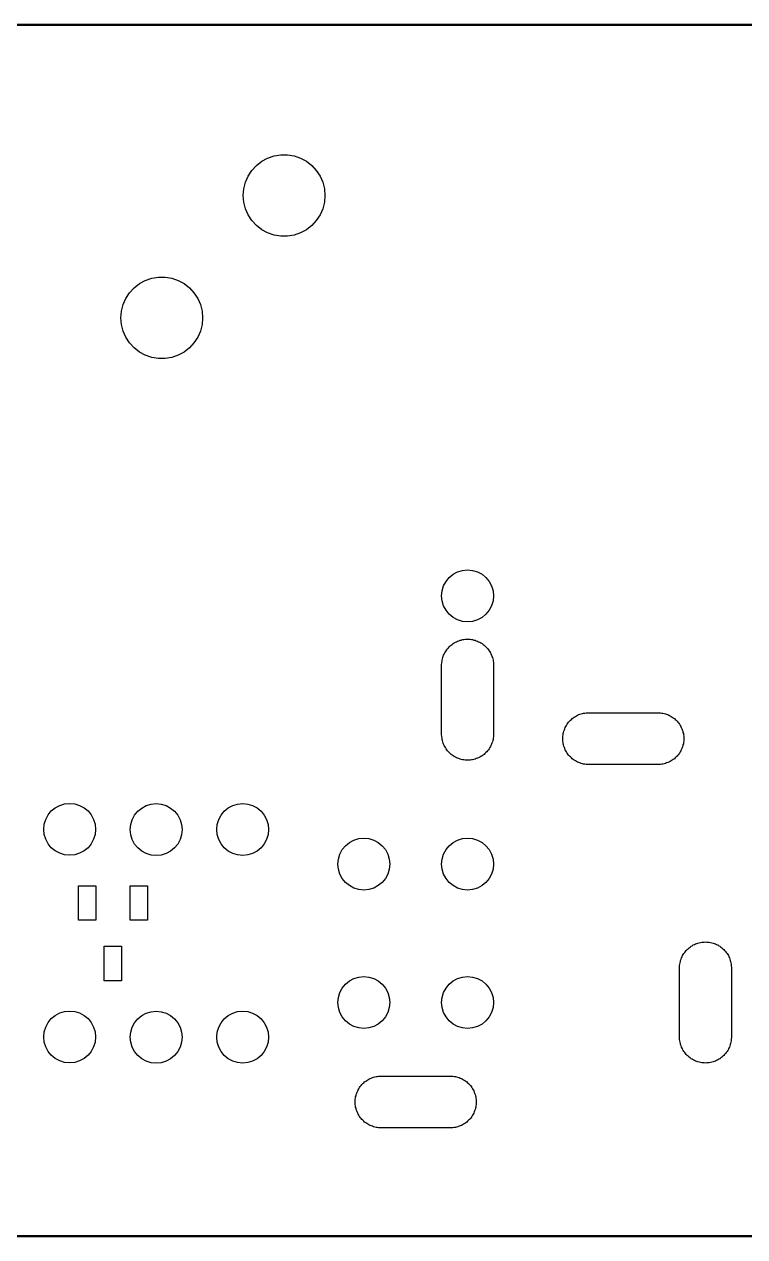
# Model space of a CAD drawing. Extents: x 95.2 to 193.7, y -111.1 to -66.6.
# Drawn here: x 144.86 to 171.3, y -111.15 to -66.65 of the extents above; entities that cross this region are included whole.
import ezdxf

# ---------------------------------------------------------------- set-up
doc = ezdxf.new("R2010")
doc.units = 0
doc.layers.add('BLACK', color=7, linetype='CONTINUOUS')

msp = doc.modelspace()

# ---------------------------------------------------------------- linework, layer by layer
at = {"layer": 'BLACK', "linetype": 'CONTINUOUS'}
for p, q in [((95.25, -66.65), (193.675, -66.65)), ((193.65, -66.7), (95.275, -66.7)), ((153.574834, -71.678994), (153.792713, -71.561084)), ((153.792713, -71.561084), (154.027028, -71.480644)), ((154.027028, -71.480644), (154.271387, -71.439867)), ((154.271387, -71.439867), (154.519125, -71.439867)), ((154.519125, -71.439867), (154.763484, -71.480644)), ((154.763484, -71.480644), (154.997799, -71.561084)), ((154.997799, -71.561084), (155.215678, -71.678994)), ((153.076045, -72.220823), (153.211545, -72.013425)), ((153.211545, -72.013425), (153.379334, -71.831158)), ((153.379334, -71.831158), (153.574834, -71.678994)), ((155.215678, -71.678994), (155.411178, -71.831158)), ((155.411178, -71.831158), (155.578967, -72.013425)), ((155.578967, -72.013425), (155.714467, -72.220823)), ((152.915714, -72.687852), (152.97653, -72.447695)), ((152.97653, -72.447695), (153.076045, -72.220823)), ((155.714467, -72.220823), (155.813982, -72.447695)), ((155.813982, -72.447695), (155.874798, -72.687852)), ((152.895256, -72.934744), (152.915714, -72.687852)), ((152.915714, -73.181636), (152.895256, -72.934744)), ((155.874798, -72.687852), (155.895256, -72.934744)), ((155.895256, -72.934744), (155.874798, -73.181636)), ((152.97653, -73.421793), (152.915714, -73.181636)), ((153.076045, -73.648665), (152.97653, -73.421793)), ((155.813982, -73.421793), (155.714467, -73.648665)), ((155.874798, -73.181636), (155.813982, -73.421793)), ((153.211545, -73.856063), (153.076045, -73.648665)), ((153.379334, -74.03833), (153.211545, -73.856063)), ((155.578967, -73.856063), (155.411178, -74.03833)), ((155.714467, -73.648665), (155.578967, -73.856063)), ((153.574834, -74.190494), (153.379334, -74.03833)), ((153.792713, -74.308404), (153.574834, -74.190494)), ((154.027028, -74.388844), (153.792713, -74.308404)), ((154.997799, -74.308404), (154.763484, -74.388844)), ((155.215678, -74.190494), (154.997799, -74.308404)), ((155.411178, -74.03833), (155.215678, -74.190494)), ((154.271387, -74.429621), (154.027028, -74.388844)), ((154.519125, -74.429621), (154.271387, -74.429621)), ((154.763484, -74.388844), (154.519125, -74.429621)), ((149.084706, -76.169122), (149.302585, -76.051212)), ((149.302585, -76.051212), (149.5369, -75.970772)), ((149.5369, -75.970772), (149.781259, -75.929995)), ((149.781259, -75.929995), (150.028997, -75.929995)), ((150.028997, -75.929995), (150.273356, -75.970772)), ((150.273356, -75.970772), (150.507671, -76.051212)), ((150.507671, -76.051212), (150.72555, -76.169122)), ((148.585917, -76.710951), (148.721417, -76.503553)), ((148.721417, -76.503553), (148.889206, -76.321286)), ((148.889206, -76.321286), (149.084706, -76.169122)), ((150.72555, -76.169122), (150.92105, -76.321286)), ((150.92105, -76.321286), (151.088839, -76.503553)), ((151.088839, -76.503553), (151.224339, -76.710951)), ((148.425586, -77.17798), (148.486402, -76.937823)), ((148.486402, -76.937823), (148.585917, -76.710951)), ((151.224339, -76.710951), (151.323854, -76.937823)), ((151.323854, -76.937823), (151.38467, -77.17798)), ((148.405128, -77.424872), (148.425586, -77.17798)), ((148.425586, -77.671764), (148.405128, -77.424872)), ((151.38467, -77.17798), (151.405128, -77.424872)), ((151.405128, -77.424872), (151.38467, -77.671764)), ((148.486402, -77.911921), (148.425586, -77.671764)), ((151.38467, -77.671764), (151.323854, -77.911921)), ((148.585917, -78.138793), (148.486402, -77.911921)), ((148.721417, -78.346191), (148.585917, -78.138793)), ((151.224339, -78.138793), (151.088839, -78.346191)), ((151.323854, -77.911921), (151.224339, -78.138793)), ((148.889206, -78.528458), (148.721417, -78.346191)), ((149.084706, -78.680622), (148.889206, -78.528458)), ((149.302585, -78.798532), (149.084706, -78.680622)), ((150.72555, -78.680622), (150.507671, -78.798532)), ((150.92105, -78.528458), (150.72555, -78.680622)), ((151.088839, -78.346191), (150.92105, -78.528458)), ((149.5369, -78.878972), (149.302585, -78.798532)), ((149.781259, -78.919749), (149.5369, -78.878972)), ((150.028997, -78.919749), (149.781259, -78.919749)), ((150.273356, -78.878972), (150.028997, -78.919749)), ((150.507671, -78.798532), (150.273356, -78.878972)), ((160.602069, -86.838025), (160.766744, -86.750005)), ((160.766744, -86.750005), (160.945426, -86.695802)), ((160.945426, -86.695802), (161.13125, -86.6775)), ((161.13125, -86.6775), (161.317074, -86.695802)), ((161.317074, -86.695802), (161.495756, -86.750005)), ((161.495756, -86.750005), (161.660431, -86.838025)), ((160.251255, -87.265494), (160.339275, -87.100819)), ((160.339275, -87.100819), (160.457731, -86.956481)), ((160.457731, -86.956481), (160.602069, -86.838025)), ((161.660431, -86.838025), (161.804769, -86.956481)), ((161.804769, -86.956481), (161.923225, -87.100819)), ((161.923225, -87.100819), (162.011245, -87.265494)), ((160.17875, -87.63), (160.197052, -87.444176)), ((160.197052, -87.815824), (160.17875, -87.63)), ((160.197052, -87.444176), (160.251255, -87.265494)), ((162.011245, -87.265494), (162.065448, -87.444176)), ((162.065448, -87.444176), (162.08375, -87.63)), ((162.08375, -87.63), (162.065448, -87.815824)), ((160.251255, -87.994506), (160.197052, -87.815824)), ((160.339275, -88.159181), (160.251255, -87.994506)), ((162.011245, -87.994506), (161.923225, -88.159181)), ((162.065448, -87.815824), (162.011245, -87.994506)), ((160.457731, -88.303519), (160.339275, -88.159181)), ((160.602069, -88.421975), (160.457731, -88.303519)), ((160.766744, -88.509995), (160.602069, -88.421975)), ((160.945426, -88.564198), (160.766744, -88.509995)), ((161.495756, -88.509995), (161.317074, -88.564198)), ((161.660431, -88.421975), (161.495756, -88.509995)), ((161.804769, -88.303519), (161.660431, -88.421975)), ((161.923225, -88.159181), (161.804769, -88.303519)), ((161.13125, -88.5825), (160.945426, -88.564198)), ((161.317074, -88.564198), (161.13125, -88.5825)), ((160.493901, -89.466796), (160.52699, -89.433708)), ((160.52699, -89.433708), (160.565894, -89.407712)), ((160.565894, -89.407712), (160.602069, -89.378025)), ((160.602069, -89.378025), (160.64334, -89.355964)), ((160.64334, -89.355964), (160.682245, -89.32997)), ((160.682245, -89.32997), (160.725476, -89.312062)), ((160.725476, -89.312062), (160.766744, -89.290005)), ((160.766744, -89.290005), (160.811519, -89.276422)), ((160.811519, -89.276422), (160.854754, -89.258514)), ((160.854754, -89.258514), (160.900648, -89.249385)), ((160.900648, -89.249385), (160.945426, -89.235802)), ((160.945426, -89.235802), (160.991998, -89.231215)), ((160.991998, -89.231215), (161.037889, -89.222087)), ((161.037889, -89.222087), (161.084677, -89.222087)), ((161.084677, -89.222087), (161.13125, -89.2175)), ((161.13125, -89.2175), (161.177823, -89.222087)), ((161.177823, -89.222087), (161.224611, -89.222087)), ((161.224611, -89.222087), (161.270501, -89.231215)), ((161.270501, -89.231215), (161.317074, -89.235802)), ((161.317074, -89.235802), (161.361851, -89.249385)), ((161.361851, -89.249385), (161.407746, -89.258514)), ((161.407746, -89.258514), (161.45098, -89.276422)), ((161.45098, -89.276422), (161.495756, -89.290005)), ((161.495756, -89.290005), (161.537023, -89.312062)), ((161.537023, -89.312062), (161.580255, -89.32997)), ((161.580255, -89.32997), (161.619159, -89.355964)), ((161.619159, -89.355964), (161.660431, -89.378025)), ((161.660431, -89.378025), (161.696605, -89.407712)), ((161.696605, -89.407712), (161.73551, -89.433708)), ((161.73551, -89.433708), (161.768598, -89.466796)), ((160.219764, -89.893504), (160.237672, -89.850269)), ((160.237672, -89.850269), (160.251255, -89.805494)), ((160.251255, -89.805494), (160.273312, -89.764226)), ((160.273312, -89.764226), (160.29122, -89.720995)), ((160.29122, -89.720995), (160.317214, -89.68209)), ((160.317214, -89.68209), (160.339275, -89.640819)), ((160.339275, -89.640819), (160.368962, -89.604644)), ((160.368962, -89.604644), (160.394958, -89.56574)), ((160.394958, -89.56574), (160.428046, -89.532651)), ((160.428046, -89.532651), (160.457731, -89.496481)), ((160.457731, -89.496481), (160.493901, -89.466796)), ((161.768598, -89.466796), (161.804769, -89.496481)), ((161.804769, -89.496481), (161.834453, -89.532651)), ((161.834453, -89.532651), (161.867542, -89.56574)), ((161.867542, -89.56574), (161.893537, -89.604644)), ((161.893537, -89.604644), (161.923225, -89.640819)), ((161.923225, -89.640819), (161.945285, -89.68209)), ((161.945285, -89.68209), (161.97128, -89.720995)), ((161.97128, -89.720995), (161.989187, -89.764226)), ((161.989187, -89.764226), (162.011245, -89.805494)), ((162.011245, -89.805494), (162.024827, -89.850269)), ((162.024827, -89.850269), (162.042736, -89.893504)), ((160.17875, -90.17), (160.183337, -90.076639)), ((160.17875, -92.71), (160.17875, -90.17)), ((160.183337, -90.076639), (160.192465, -90.030748)), ((160.192465, -90.030748), (160.197052, -89.984176)), ((160.197052, -89.984176), (160.210635, -89.939398)), ((160.210635, -89.939398), (160.219764, -89.893504)), ((162.042736, -89.893504), (162.051864, -89.939398)), ((162.051864, -89.939398), (162.065448, -89.984176)), ((162.065448, -89.984176), (162.070034, -90.030748)), ((162.070034, -90.030748), (162.079163, -90.076639)), ((162.079163, -90.076639), (162.08375, -90.17)), ((162.08375, -90.17), (162.08375, -92.71)), ((164.97199, -92.132458), (165.010894, -92.106462)), ((165.010894, -92.106462), (165.047069, -92.076775)), ((165.047069, -92.076775), (165.08834, -92.054714)), ((165.08834, -92.054714), (165.127245, -92.02872)), ((165.127245, -92.02872), (165.170476, -92.010812)), ((165.170476, -92.010812), (165.211744, -91.988755)), ((165.211744, -91.988755), (165.256519, -91.975172)), ((165.256519, -91.975172), (165.299754, -91.957264)), ((165.299754, -91.957264), (165.345648, -91.948135)), ((165.345648, -91.948135), (165.390426, -91.934552)), ((165.390426, -91.934552), (165.436998, -91.929965)), ((165.436998, -91.929965), (165.482889, -91.920837)), ((165.482889, -91.920837), (165.57625, -91.91625)), ((165.57625, -91.91625), (168.11625, -91.91625)), ((168.11625, -91.91625), (168.209611, -91.920837)), ((168.209611, -91.920837), (168.255501, -91.929965)), ((168.255501, -91.929965), (168.302074, -91.934552)), ((168.302074, -91.934552), (168.346851, -91.948135)), ((168.346851, -91.948135), (168.392746, -91.957264)), ((168.392746, -91.957264), (168.43598, -91.975172)), ((168.43598, -91.975172), (168.480756, -91.988755)), ((168.480756, -91.988755), (168.522023, -92.010812)), ((168.522023, -92.010812), (168.565255, -92.02872)), ((168.565255, -92.02872), (168.604159, -92.054714)), ((168.604159, -92.054714), (168.645431, -92.076775)), ((168.645431, -92.076775), (168.681605, -92.106462)), ((168.681605, -92.106462), (168.72051, -92.132458)), ((164.664764, -92.592254), (164.682672, -92.549019)), ((164.682672, -92.549019), (164.696255, -92.504244)), ((164.696255, -92.504244), (164.718312, -92.462976)), ((164.718312, -92.462976), (164.73622, -92.419745)), ((164.73622, -92.419745), (164.762214, -92.38084)), ((164.762214, -92.38084), (164.784275, -92.339569)), ((164.784275, -92.339569), (164.813962, -92.303394)), ((164.813962, -92.303394), (164.839958, -92.26449)), ((164.839958, -92.26449), (164.873046, -92.231401)), ((164.873046, -92.231401), (164.902731, -92.195231)), ((164.902731, -92.195231), (164.938901, -92.165546)), ((164.938901, -92.165546), (164.97199, -92.132458)), ((168.72051, -92.132458), (168.753598, -92.165546)), ((168.753598, -92.165546), (168.789769, -92.195231)), ((168.789769, -92.195231), (168.819453, -92.231401)), ((168.819453, -92.231401), (168.852542, -92.26449)), ((168.852542, -92.26449), (168.878537, -92.303394)), ((168.878537, -92.303394), (168.908225, -92.339569)), ((168.908225, -92.339569), (168.930285, -92.38084)), ((168.930285, -92.38084), (168.95628, -92.419745)), ((168.95628, -92.419745), (168.974187, -92.462976)), ((168.974187, -92.462976), (168.996245, -92.504244)), ((168.996245, -92.504244), (169.009827, -92.549019)), ((169.009827, -92.549019), (169.027736, -92.592254)), ((160.183337, -92.803361), (160.17875, -92.71)), ((160.192465, -92.849251), (160.183337, -92.803361)), ((160.197052, -92.895824), (160.192465, -92.849251)), ((160.210635, -92.940601), (160.197052, -92.895824)), ((160.219764, -92.986496), (160.210635, -92.940601)), ((160.237672, -93.02973), (160.219764, -92.986496)), ((162.042736, -92.986496), (162.024827, -93.02973)), ((162.051864, -92.940601), (162.042736, -92.986496)), ((162.065448, -92.895824), (162.051864, -92.940601)), ((162.070034, -92.849251), (162.065448, -92.895824)), ((162.079163, -92.803361), (162.070034, -92.849251)), ((162.08375, -92.71), (162.079163, -92.803361)), ((164.62375, -92.86875), (164.628337, -92.822177)), ((164.628337, -92.915322), (164.62375, -92.86875)), ((164.628337, -92.775389), (164.637465, -92.729498)), ((164.628337, -92.822177), (164.628337, -92.775389)), ((164.628337, -92.962111), (164.628337, -92.915322)), ((164.637465, -93.008001), (164.628337, -92.962111)), ((164.637465, -92.729498), (164.642052, -92.682926)), ((164.642052, -92.682926), (164.655635, -92.638148)), ((164.655635, -92.638148), (164.664764, -92.592254)), ((169.027736, -92.592254), (169.036864, -92.638148)), ((169.036864, -92.638148), (169.050448, -92.682926)), ((169.050448, -92.682926), (169.055034, -92.729498)), ((169.055034, -92.729498), (169.064163, -92.775389)), ((169.064163, -92.962111), (169.055034, -93.008001)), ((169.064163, -92.775389), (169.064163, -92.822177)), ((169.064163, -92.822177), (169.06875, -92.86875)), ((169.06875, -92.86875), (169.064163, -92.915322)), ((169.064163, -92.915322), (169.064163, -92.962111)), ((160.251255, -93.074506), (160.237672, -93.02973)), ((160.273312, -93.115773), (160.251255, -93.074506)), ((160.29122, -93.159005), (160.273312, -93.115773)), ((160.317214, -93.197909), (160.29122, -93.159005)), ((160.339275, -93.239181), (160.317214, -93.197909)), ((160.368962, -93.275355), (160.339275, -93.239181)), ((160.394958, -93.31426), (160.368962, -93.275355)), ((160.428046, -93.347348), (160.394958, -93.31426)), ((160.457731, -93.383519), (160.428046, -93.347348)), ((160.493901, -93.413203), (160.457731, -93.383519)), ((160.52699, -93.446292), (160.493901, -93.413203)), ((160.565894, -93.472287), (160.52699, -93.446292)), ((161.73551, -93.446292), (161.696605, -93.472287)), ((161.768598, -93.413203), (161.73551, -93.446292)), ((161.804769, -93.383519), (161.768598, -93.413203)), ((161.834453, -93.347348), (161.804769, -93.383519)), ((161.867542, -93.31426), (161.834453, -93.347348)), ((161.893537, -93.275355), (161.867542, -93.31426)), ((161.923225, -93.239181), (161.893537, -93.275355)), ((161.945285, -93.197909), (161.923225, -93.239181)), ((161.97128, -93.159005), (161.945285, -93.197909)), ((161.989187, -93.115773), (161.97128, -93.159005)), ((162.011245, -93.074506), (161.989187, -93.115773)), ((162.024827, -93.02973), (162.011245, -93.074506)), ((164.642052, -93.054574), (164.637465, -93.008001)), ((164.655635, -93.099351), (164.642052, -93.054574)), ((164.664764, -93.145246), (164.655635, -93.099351)), ((164.682672, -93.18848), (164.664764, -93.145246)), ((164.696255, -93.233256), (164.682672, -93.18848)), ((164.718312, -93.274523), (164.696255, -93.233256)), ((164.73622, -93.317755), (164.718312, -93.274523)), ((164.762214, -93.356659), (164.73622, -93.317755)), ((164.784275, -93.397931), (164.762214, -93.356659)), ((164.813962, -93.434105), (164.784275, -93.397931)), ((164.839958, -93.47301), (164.813962, -93.434105)), ((168.878537, -93.434105), (168.852542, -93.47301)), ((168.908225, -93.397931), (168.878537, -93.434105)), ((168.930285, -93.356659), (168.908225, -93.397931)), ((168.95628, -93.317755), (168.930285, -93.356659)), ((168.974187, -93.274523), (168.95628, -93.317755)), ((168.996245, -93.233256), (168.974187, -93.274523)), ((169.009827, -93.18848), (168.996245, -93.233256)), ((169.027736, -93.145246), (169.009827, -93.18848)), ((169.036864, -93.099351), (169.027736, -93.145246)), ((169.050448, -93.054574), (169.036864, -93.099351)), ((169.055034, -93.008001), (169.050448, -93.054574)), ((160.602069, -93.501975), (160.565894, -93.472287)), ((160.64334, -93.524035), (160.602069, -93.501975)), ((160.682245, -93.55003), (160.64334, -93.524035)), ((160.725476, -93.567937), (160.682245, -93.55003)), ((160.766744, -93.589995), (160.725476, -93.567937)), ((160.811519, -93.603577), (160.766744, -93.589995)), ((160.854754, -93.621486), (160.811519, -93.603577)), ((160.900648, -93.630614), (160.854754, -93.621486)), ((160.945426, -93.644198), (160.900648, -93.630614)), ((160.991998, -93.648784), (160.945426, -93.644198)), ((161.037889, -93.657913), (160.991998, -93.648784)), ((161.084677, -93.657913), (161.037889, -93.657913)), ((161.13125, -93.6625), (161.084677, -93.657913)), ((161.177823, -93.657913), (161.13125, -93.6625)), ((161.224611, -93.657913), (161.177823, -93.657913)), ((161.270501, -93.648784), (161.224611, -93.657913)), ((161.317074, -93.644198), (161.270501, -93.648784)), ((161.361851, -93.630614), (161.317074, -93.644198)), ((161.407746, -93.621486), (161.361851, -93.630614)), ((161.45098, -93.603577), (161.407746, -93.621486)), ((161.495756, -93.589995), (161.45098, -93.603577)), ((161.537023, -93.567937), (161.495756, -93.589995)), ((161.580255, -93.55003), (161.537023, -93.567937)), ((161.619159, -93.524035), (161.580255, -93.55003)), ((161.660431, -93.501975), (161.619159, -93.524035)), ((161.696605, -93.472287), (161.660431, -93.501975)), ((164.873046, -93.506098), (164.839958, -93.47301)), ((164.902731, -93.542269), (164.873046, -93.506098)), ((164.938901, -93.571953), (164.902731, -93.542269)), ((164.97199, -93.605042), (164.938901, -93.571953)), ((165.010894, -93.631037), (164.97199, -93.605042)), ((165.047069, -93.660725), (165.010894, -93.631037)), ((165.08834, -93.682785), (165.047069, -93.660725)), ((165.127245, -93.70878), (165.08834, -93.682785)), ((165.170476, -93.726687), (165.127245, -93.70878)), ((165.211744, -93.748745), (165.170476, -93.726687)), ((165.256519, -93.762327), (165.211744, -93.748745)), ((165.299754, -93.780236), (165.256519, -93.762327)), ((165.345648, -93.789364), (165.299754, -93.780236)), ((165.390426, -93.802948), (165.345648, -93.789364)), ((165.436998, -93.807534), (165.390426, -93.802948)), ((165.482889, -93.816663), (165.436998, -93.807534)), ((165.57625, -93.82125), (165.482889, -93.816663)), ((168.11625, -93.82125), (165.57625, -93.82125)), ((168.209611, -93.816663), (168.11625, -93.82125)), ((168.255501, -93.807534), (168.209611, -93.816663)), ((168.302074, -93.802948), (168.255501, -93.807534)), ((168.346851, -93.789364), (168.302074, -93.802948)), ((168.392746, -93.780236), (168.346851, -93.789364)), ((168.43598, -93.762327), (168.392746, -93.780236)), ((168.480756, -93.748745), (168.43598, -93.762327)), ((168.522023, -93.726687), (168.480756, -93.748745)), ((168.565255, -93.70878), (168.522023, -93.726687)), ((168.604159, -93.682785), (168.565255, -93.70878)), ((168.645431, -93.660725), (168.604159, -93.682785)), ((168.681605, -93.631037), (168.645431, -93.660725)), ((168.72051, -93.605042), (168.681605, -93.631037)), ((168.753598, -93.571953), (168.72051, -93.605042)), ((168.789769, -93.542269), (168.753598, -93.571953)), ((168.819453, -93.506098), (168.789769, -93.542269)), ((168.852542, -93.47301), (168.819453, -93.506098)), ((145.646255, -95.832994), (145.734275, -95.668319)), ((145.734275, -95.668319), (145.852731, -95.523981)), ((145.852731, -95.523981), (145.997069, -95.405525)), ((145.997069, -95.405525), (146.161744, -95.317505)), ((146.161744, -95.317505), (146.340426, -95.263302)), ((146.340426, -95.263302), (146.52625, -95.245)), ((146.52625, -95.245), (146.712074, -95.263302)), ((146.712074, -95.263302), (146.890756, -95.317505)), ((146.890756, -95.317505), (147.055431, -95.405525)), ((147.055431, -95.405525), (147.199769, -95.523981)), ((147.199769, -95.523981), (147.318225, -95.668319)), ((147.318225, -95.668319), (147.406245, -95.832994)), ((148.909275, -95.678319), (149.027731, -95.533981)), ((149.027731, -95.533981), (149.172069, -95.415525)), ((149.172069, -95.415525), (149.336744, -95.327505)), ((149.336744, -95.327505), (149.515426, -95.273302)), ((149.515426, -95.273302), (149.70125, -95.255)), ((149.70125, -95.255), (149.887074, -95.273302)), ((149.887074, -95.273302), (150.065756, -95.327505)), ((150.065756, -95.327505), (150.230431, -95.415525)), ((150.230431, -95.415525), (150.374769, -95.533981)), ((150.374769, -95.533981), (150.493225, -95.678319)), ((151.996255, -95.837994), (152.084275, -95.673319)), ((152.084275, -95.673319), (152.202731, -95.528981)), ((152.202731, -95.528981), (152.347069, -95.410525)), ((152.347069, -95.410525), (152.511744, -95.322505)), ((152.511744, -95.322505), (152.690426, -95.268302)), ((152.690426, -95.268302), (152.87625, -95.25)), ((152.87625, -95.25), (153.062074, -95.268302)), ((153.062074, -95.268302), (153.240756, -95.322505)), ((153.240756, -95.322505), (153.405431, -95.410525)), ((153.405431, -95.410525), (153.549769, -95.528981)), ((153.549769, -95.528981), (153.668225, -95.673319)), ((153.668225, -95.673319), (153.756245, -95.837994)), ((145.57375, -96.1975), (145.592052, -96.011676)), ((145.592052, -96.011676), (145.646255, -95.832994)), ((147.406245, -95.832994), (147.460448, -96.011676)), ((147.460448, -96.011676), (147.47875, -96.1975)), ((148.74875, -96.2075), (148.767052, -96.021676)), ((148.767052, -96.021676), (148.821255, -95.842994)), ((148.821255, -95.842994), (148.909275, -95.678319)), ((150.493225, -95.678319), (150.581245, -95.842994)), ((150.581245, -95.842994), (150.635448, -96.021676)), ((150.635448, -96.021676), (150.65375, -96.2075)), ((151.92375, -96.2025), (151.942052, -96.016676)), ((151.942052, -96.016676), (151.996255, -95.837994)), ((153.756245, -95.837994), (153.810448, -96.016676)), ((153.810448, -96.016676), (153.82875, -96.2025)), ((145.592052, -96.383324), (145.57375, -96.1975)), ((145.646255, -96.562006), (145.592052, -96.383324)), ((145.734275, -96.726681), (145.646255, -96.562006)), ((147.406245, -96.562006), (147.318225, -96.726681)), ((147.460448, -96.383324), (147.406245, -96.562006)), ((147.47875, -96.1975), (147.460448, -96.383324)), ((148.767052, -96.393324), (148.74875, -96.2075)), ((148.821255, -96.572006), (148.767052, -96.393324)), ((150.635448, -96.393324), (150.581245, -96.572006)), ((150.65375, -96.2075), (150.635448, -96.393324)), ((151.942052, -96.388324), (151.92375, -96.2025)), ((151.996255, -96.567006), (151.942052, -96.388324)), ((153.810448, -96.388324), (153.756245, -96.567006)), ((153.82875, -96.2025), (153.810448, -96.388324)), ((156.956744, -96.592505), (157.135426, -96.538302)), ((157.135426, -96.538302), (157.32125, -96.52)), ((157.32125, -96.52), (157.507074, -96.538302)), ((157.507074, -96.538302), (157.685756, -96.592505)), ((160.766744, -96.592505), (160.945426, -96.538302)), ((160.945426, -96.538302), (161.13125, -96.52)), ((161.13125, -96.52), (161.317074, -96.538302)), ((161.317074, -96.538302), (161.495756, -96.592505)), ((145.852731, -96.871019), (145.734275, -96.726681)), ((145.997069, -96.989475), (145.852731, -96.871019)), ((146.161744, -97.077495), (145.997069, -96.989475)), ((147.055431, -96.989475), (146.890756, -97.077495)), ((147.199769, -96.871019), (147.055431, -96.989475)), ((147.318225, -96.726681), (147.199769, -96.871019)), ((148.909275, -96.736681), (148.821255, -96.572006)), ((149.027731, -96.881019), (148.909275, -96.736681)), ((149.172069, -96.999475), (149.027731, -96.881019)), ((149.336744, -97.087495), (149.172069, -96.999475)), ((150.230431, -96.999475), (150.065756, -97.087495)), ((150.374769, -96.881019), (150.230431, -96.999475)), ((150.493225, -96.736681), (150.374769, -96.881019)), ((150.581245, -96.572006), (150.493225, -96.736681)), ((152.084275, -96.731681), (151.996255, -96.567006)), ((152.202731, -96.876019), (152.084275, -96.731681)), ((152.347069, -96.994475), (152.202731, -96.876019)), ((152.511744, -97.082495), (152.347069, -96.994475)), ((153.405431, -96.994475), (153.240756, -97.082495)), ((153.549769, -96.876019), (153.405431, -96.994475)), ((153.668225, -96.731681), (153.549769, -96.876019)), ((153.756245, -96.567006), (153.668225, -96.731681)), ((156.441255, -97.107994), (156.529275, -96.943319)), ((156.529275, -96.943319), (156.647731, -96.798981)), ((156.647731, -96.798981), (156.792069, -96.680525)), ((156.792069, -96.680525), (156.956744, -96.592505)), ((157.685756, -96.592505), (157.850431, -96.680525)), ((157.850431, -96.680525), (157.994769, -96.798981)), ((157.994769, -96.798981), (158.113225, -96.943319)), ((158.113225, -96.943319), (158.201245, -97.107994)), ((160.251255, -97.107994), (160.339275, -96.943319)), ((160.339275, -96.943319), (160.457731, -96.798981)), ((160.457731, -96.798981), (160.602069, -96.680525)), ((160.602069, -96.680525), (160.766744, -96.592505)), ((161.495756, -96.592505), (161.660431, -96.680525)), ((161.660431, -96.680525), (161.804769, -96.798981)), ((161.804769, -96.798981), (161.923225, -96.943319)), ((161.923225, -96.943319), (162.011245, -97.107994)), ((146.340426, -97.131698), (146.161744, -97.077495)), ((146.52625, -97.15), (146.340426, -97.131698)), ((146.712074, -97.131698), (146.52625, -97.15)), ((146.890756, -97.077495), (146.712074, -97.131698)), ((149.515426, -97.141698), (149.336744, -97.087495)), ((149.70125, -97.16), (149.515426, -97.141698)), ((149.887074, -97.141698), (149.70125, -97.16)), ((150.065756, -97.087495), (149.887074, -97.141698)), ((152.690426, -97.136698), (152.511744, -97.082495)), ((152.87625, -97.155), (152.690426, -97.136698)), ((153.062074, -97.136698), (152.87625, -97.155)), ((153.240756, -97.082495), (153.062074, -97.136698)), ((156.36875, -97.4725), (156.387052, -97.286676)), ((156.387052, -97.286676), (156.441255, -97.107994)), ((158.201245, -97.107994), (158.255448, -97.286676)), ((158.255448, -97.286676), (158.27375, -97.4725)), ((160.17875, -97.4725), (160.197052, -97.286676)), ((160.197052, -97.286676), (160.251255, -97.107994)), ((162.011245, -97.107994), (162.065448, -97.286676)), ((162.065448, -97.286676), (162.08375, -97.4725)), ((156.387052, -97.658324), (156.36875, -97.4725)), ((156.441255, -97.837006), (156.387052, -97.658324)), ((156.529275, -98.001681), (156.441255, -97.837006)), ((158.201245, -97.837006), (158.113225, -98.001681)), ((158.255448, -97.658324), (158.201245, -97.837006)), ((158.27375, -97.4725), (158.255448, -97.658324)), ((160.197052, -97.658324), (160.17875, -97.4725)), ((160.251255, -97.837006), (160.197052, -97.658324)), ((160.339275, -98.001681), (160.251255, -97.837006)), ((162.011245, -97.837006), (161.923225, -98.001681)), ((162.065448, -97.658324), (162.011245, -97.837006)), ((162.08375, -97.4725), (162.065448, -97.658324)), ((146.846251, -99.53575), (146.846251, -98.26575)), ((146.846251, -98.26575), (147.481251, -98.26575)), ((147.481251, -98.26575), (147.481251, -99.53575)), ((148.746249, -99.53575), (148.746249, -98.26575)), ((148.746249, -98.26575), (149.381249, -98.26575)), ((149.381249, -98.26575), (149.381249, -99.53575)), ((156.647731, -98.146019), (156.529275, -98.001681)), ((156.792069, -98.264475), (156.647731, -98.146019)), ((156.956744, -98.352495), (156.792069, -98.264475)), ((157.850431, -98.264475), (157.685756, -98.352495)), ((157.994769, -98.146019), (157.850431, -98.264475)), ((158.113225, -98.001681), (157.994769, -98.146019)), ((160.457731, -98.146019), (160.339275, -98.001681)), ((160.602069, -98.264475), (160.457731, -98.146019)), ((160.766744, -98.352495), (160.602069, -98.264475)), ((161.660431, -98.264475), (161.495756, -98.352495)), ((161.804769, -98.146019), (161.660431, -98.264475)), ((161.923225, -98.001681), (161.804769, -98.146019)), ((157.135426, -98.406698), (156.956744, -98.352495)), ((157.32125, -98.425), (157.135426, -98.406698)), ((157.507074, -98.406698), (157.32125, -98.425)), ((157.685756, -98.352495), (157.507074, -98.406698)), ((160.945426, -98.406698), (160.766744, -98.352495)), ((161.13125, -98.425), (160.945426, -98.406698)), ((161.317074, -98.406698), (161.13125, -98.425)), ((161.495756, -98.352495), (161.317074, -98.406698)), ((147.481251, -99.53575), (146.846251, -99.53575)), ((149.381249, -99.53575), (148.746249, -99.53575)), ((147.79625, -101.75925), (147.79625, -100.48925)), ((147.79625, -100.48925), (148.43125, -100.48925)), ((148.43125, -100.48925), (148.43125, -101.75925)), ((169.225151, -100.579296), (169.25824, -100.546208)), ((169.25824, -100.546208), (169.297144, -100.520212)), ((169.297144, -100.520212), (169.333319, -100.490525)), ((169.333319, -100.490525), (169.37459, -100.468464)), ((169.37459, -100.468464), (169.413495, -100.44247)), ((169.413495, -100.44247), (169.456726, -100.424562)), ((169.456726, -100.424562), (169.497994, -100.402505)), ((169.497994, -100.402505), (169.542769, -100.388922)), ((169.542769, -100.388922), (169.586004, -100.371014)), ((169.586004, -100.371014), (169.631898, -100.361885)), ((169.631898, -100.361885), (169.676676, -100.348302)), ((169.676676, -100.348302), (169.723248, -100.343715)), ((169.723248, -100.343715), (169.769139, -100.334587)), ((169.769139, -100.334587), (169.815927, -100.334587)), ((169.815927, -100.334587), (169.8625, -100.33)), ((169.8625, -100.33), (169.909073, -100.334587)), ((169.909073, -100.334587), (169.955861, -100.334587)), ((169.955861, -100.334587), (170.001751, -100.343715)), ((170.001751, -100.343715), (170.048324, -100.348302)), ((170.048324, -100.348302), (170.093101, -100.361885)), ((170.093101, -100.361885), (170.138996, -100.371014)), ((170.138996, -100.371014), (170.18223, -100.388922)), ((170.18223, -100.388922), (170.227006, -100.402505)), ((170.227006, -100.402505), (170.268273, -100.424562)), ((170.268273, -100.424562), (170.311505, -100.44247)), ((170.311505, -100.44247), (170.350409, -100.468464)), ((170.350409, -100.468464), (170.391681, -100.490525)), ((170.391681, -100.490525), (170.427855, -100.520212)), ((170.427855, -100.520212), (170.46676, -100.546208)), ((170.46676, -100.546208), (170.499848, -100.579296)), ((168.941885, -101.051898), (168.951014, -101.006004)), ((168.951014, -101.006004), (168.968922, -100.962769)), ((168.968922, -100.962769), (168.982505, -100.917994)), ((168.982505, -100.917994), (169.004562, -100.876726)), ((169.004562, -100.876726), (169.02247, -100.833495)), ((169.02247, -100.833495), (169.048464, -100.79459)), ((169.048464, -100.79459), (169.070525, -100.753319)), ((169.070525, -100.753319), (169.100212, -100.717144)), ((169.100212, -100.717144), (169.126208, -100.67824)), ((169.126208, -100.67824), (169.159296, -100.645151)), ((169.159296, -100.645151), (169.188981, -100.608981)), ((169.188981, -100.608981), (169.225151, -100.579296)), ((170.499848, -100.579296), (170.536019, -100.608981)), ((170.536019, -100.608981), (170.565703, -100.645151)), ((170.565703, -100.645151), (170.598792, -100.67824)), ((170.598792, -100.67824), (170.624787, -100.717144)), ((170.624787, -100.717144), (170.654475, -100.753319)), ((170.654475, -100.753319), (170.676535, -100.79459)), ((170.676535, -100.79459), (170.70253, -100.833495)), ((170.70253, -100.833495), (170.720437, -100.876726)), ((170.720437, -100.876726), (170.742495, -100.917994)), ((170.742495, -100.917994), (170.756077, -100.962769)), ((170.756077, -100.962769), (170.773986, -101.006004)), ((170.773986, -101.006004), (170.783114, -101.051898)), ((168.91, -101.2825), (168.914587, -101.189139)), ((168.91, -103.8225), (168.91, -101.2825)), ((168.914587, -101.189139), (168.923715, -101.143248)), ((168.923715, -101.143248), (168.928302, -101.096676)), ((168.928302, -101.096676), (168.941885, -101.051898)), ((170.783114, -101.051898), (170.796698, -101.096676)), ((170.796698, -101.096676), (170.801284, -101.143248)), ((170.801284, -101.143248), (170.810413, -101.189139)), ((170.810413, -101.189139), (170.815, -101.2825)), ((170.815, -101.2825), (170.815, -103.8225)), ((148.43125, -101.75925), (147.79625, -101.75925)), ((156.529275, -102.023319), (156.647731, -101.878981)), ((156.647731, -101.878981), (156.792069, -101.760525)), ((156.792069, -101.760525), (156.956744, -101.672505)), ((156.956744, -101.672505), (157.135426, -101.618302)), ((157.135426, -101.618302), (157.32125, -101.6)), ((157.32125, -101.6), (157.507074, -101.618302)), ((157.507074, -101.618302), (157.685756, -101.672505)), ((157.685756, -101.672505), (157.850431, -101.760525)), ((157.850431, -101.760525), (157.994769, -101.878981)), ((157.994769, -101.878981), (158.113225, -102.023319)), ((160.339275, -102.023319), (160.457731, -101.878981)), ((160.457731, -101.878981), (160.602069, -101.760525)), ((160.602069, -101.760525), (160.766744, -101.672505)), ((160.766744, -101.672505), (160.945426, -101.618302)), ((160.945426, -101.618302), (161.13125, -101.6)), ((161.13125, -101.6), (161.317074, -101.618302)), ((161.317074, -101.618302), (161.495756, -101.672505)), ((161.495756, -101.672505), (161.660431, -101.760525)), ((161.660431, -101.760525), (161.804769, -101.878981)), ((161.804769, -101.878981), (161.923225, -102.023319)), ((156.387052, -102.366676), (156.441255, -102.187994)), ((156.441255, -102.187994), (156.529275, -102.023319)), ((158.113225, -102.023319), (158.201245, -102.187994)), ((158.201245, -102.187994), (158.255448, -102.366676)), ((160.197052, -102.366676), (160.251255, -102.187994)), ((160.251255, -102.187994), (160.339275, -102.023319)), ((161.923225, -102.023319), (162.011245, -102.187994)), ((162.011245, -102.187994), (162.065448, -102.366676)), ((156.36875, -102.5525), (156.387052, -102.366676)), ((156.387052, -102.738324), (156.36875, -102.5525)), ((156.441255, -102.917006), (156.387052, -102.738324)), ((158.255448, -102.738324), (158.201245, -102.917006)), ((158.255448, -102.366676), (158.27375, -102.5525)), ((158.27375, -102.5525), (158.255448, -102.738324)), ((160.17875, -102.5525), (160.197052, -102.366676)), ((160.197052, -102.738324), (160.17875, -102.5525)), ((160.251255, -102.917006), (160.197052, -102.738324)), ((162.065448, -102.738324), (162.011245, -102.917006)), ((162.065448, -102.366676), (162.08375, -102.5525)), ((162.08375, -102.5525), (162.065448, -102.738324)), ((145.734275, -103.288319), (145.852731, -103.143981)), ((145.852731, -103.143981), (145.997069, -103.025525)), ((145.997069, -103.025525), (146.161744, -102.937505)), ((146.161744, -102.937505), (146.340426, -102.883302)), ((146.340426, -102.883302), (146.52625, -102.865)), ((146.52625, -102.865), (146.712074, -102.883302)), ((146.712074, -102.883302), (146.890756, -102.937505)), ((146.890756, -102.937505), (147.055431, -103.025525)), ((147.055431, -103.025525), (147.199769, -103.143981)), ((147.199769, -103.143981), (147.318225, -103.288319)), ((148.909275, -103.298319), (149.027731, -103.153981)), ((149.027731, -103.153981), (149.172069, -103.035525)), ((149.172069, -103.035525), (149.336744, -102.947505)), ((149.336744, -102.947505), (149.515426, -102.893302)), ((149.515426, -102.893302), (149.70125, -102.875)), ((149.70125, -102.875), (149.887074, -102.893302)), ((149.887074, -102.893302), (150.065756, -102.947505)), ((150.065756, -102.947505), (150.230431, -103.035525)), ((150.230431, -103.035525), (150.374769, -103.153981)), ((150.374769, -103.153981), (150.493225, -103.298319)), ((152.084275, -103.293319), (152.202731, -103.148981)), ((152.202731, -103.148981), (152.347069, -103.030525)), ((152.347069, -103.030525), (152.511744, -102.942505)), ((152.511744, -102.942505), (152.690426, -102.888302)), ((152.690426, -102.888302), (152.87625, -102.87)), ((152.87625, -102.87), (153.062074, -102.888302)), ((153.062074, -102.888302), (153.240756, -102.942505)), ((153.240756, -102.942505), (153.405431, -103.030525)), ((153.405431, -103.030525), (153.549769, -103.148981)), ((153.549769, -103.148981), (153.668225, -103.293319)), ((156.529275, -103.081681), (156.441255, -102.917006)), ((156.647731, -103.226019), (156.529275, -103.081681)), ((156.792069, -103.344475), (156.647731, -103.226019)), ((157.994769, -103.226019), (157.850431, -103.344475)), ((158.113225, -103.081681), (157.994769, -103.226019)), ((158.201245, -102.917006), (158.113225, -103.081681)), ((160.339275, -103.081681), (160.251255, -102.917006)), ((160.457731, -103.226019), (160.339275, -103.081681)), ((160.602069, -103.344475), (160.457731, -103.226019)), ((161.804769, -103.226019), (161.660431, -103.344475)), ((161.923225, -103.081681), (161.804769, -103.226019)), ((162.011245, -102.917006), (161.923225, -103.081681)), ((145.57375, -103.8175), (145.592052, -103.631676)), ((145.592052, -103.631676), (145.646255, -103.452994)), ((145.646255, -103.452994), (145.734275, -103.288319)), ((147.318225, -103.288319), (147.406245, -103.452994)), ((147.406245, -103.452994), (147.460448, -103.631676)), ((147.460448, -103.631676), (147.47875, -103.8175)), ((148.74875, -103.8275), (148.767052, -103.641676)), ((148.767052, -103.641676), (148.821255, -103.462994)), ((148.821255, -103.462994), (148.909275, -103.298319)), ((150.493225, -103.298319), (150.581245, -103.462994)), ((150.581245, -103.462994), (150.635448, -103.641676)), ((150.635448, -103.641676), (150.65375, -103.8275)), ((151.92375, -103.8225), (151.942052, -103.636676)), ((151.942052, -103.636676), (151.996255, -103.457994)), ((151.996255, -103.457994), (152.084275, -103.293319)), ((153.668225, -103.293319), (153.756245, -103.457994)), ((153.756245, -103.457994), (153.810448, -103.636676)), ((153.810448, -103.636676), (153.82875, -103.8225)), ((156.956744, -103.432495), (156.792069, -103.344475)), ((157.135426, -103.486698), (156.956744, -103.432495)), ((157.32125, -103.505), (157.135426, -103.486698)), ((157.507074, -103.486698), (157.32125, -103.505)), ((157.685756, -103.432495), (157.507074, -103.486698)), ((157.850431, -103.344475), (157.685756, -103.432495)), ((160.766744, -103.432495), (160.602069, -103.344475)), ((160.945426, -103.486698), (160.766744, -103.432495)), ((161.13125, -103.505), (160.945426, -103.486698)), ((161.317074, -103.486698), (161.13125, -103.505)), ((161.495756, -103.432495), (161.317074, -103.486698)), ((161.660431, -103.344475), (161.495756, -103.432495)), ((145.592052, -104.003324), (145.57375, -103.8175)), ((145.646255, -104.182006), (145.592052, -104.003324)), ((147.460448, -104.003324), (147.406245, -104.182006)), ((147.47875, -103.8175), (147.460448, -104.003324)), ((148.767052, -104.013324), (148.74875, -103.8275)), ((148.821255, -104.192006), (148.767052, -104.013324)), ((150.635448, -104.013324), (150.581245, -104.192006)), ((150.65375, -103.8275), (150.635448, -104.013324)), ((151.942052, -104.008324), (151.92375, -103.8225)), ((151.996255, -104.187006), (151.942052, -104.008324)), ((153.810448, -104.008324), (153.756245, -104.187006)), ((153.82875, -103.8225), (153.810448, -104.008324)), ((168.914587, -103.915861), (168.91, -103.8225)), ((168.923715, -103.961751), (168.914587, -103.915861)), ((168.928302, -104.008324), (168.923715, -103.961751)), ((168.941885, -104.053101), (168.928302, -104.008324)), ((168.951014, -104.098996), (168.941885, -104.053101)), ((168.968922, -104.14223), (168.951014, -104.098996)), ((170.773986, -104.098996), (170.756077, -104.14223)), ((170.783114, -104.053101), (170.773986, -104.098996)), ((170.796698, -104.008324), (170.783114, -104.053101)), ((170.801284, -103.961751), (170.796698, -104.008324)), ((170.810413, -103.915861), (170.801284, -103.961751)), ((170.815, -103.8225), (170.810413, -103.915861)), ((145.734275, -104.346681), (145.646255, -104.182006)), ((145.852731, -104.491019), (145.734275, -104.346681)), ((145.997069, -104.609475), (145.852731, -104.491019)), ((147.199769, -104.491019), (147.055431, -104.609475)), ((147.318225, -104.346681), (147.199769, -104.491019)), ((147.406245, -104.182006), (147.318225, -104.346681)), ((148.909275, -104.356681), (148.821255, -104.192006)), ((149.027731, -104.501019), (148.909275, -104.356681)), ((149.172069, -104.619475), (149.027731, -104.501019)), ((150.374769, -104.501019), (150.230431, -104.619475)), ((150.493225, -104.356681), (150.374769, -104.501019)), ((150.581245, -104.192006), (150.493225, -104.356681)), ((152.084275, -104.351681), (151.996255, -104.187006)), ((152.202731, -104.496019), (152.084275, -104.351681)), ((152.347069, -104.614475), (152.202731, -104.496019)), ((153.549769, -104.496019), (153.405431, -104.614475)), ((153.668225, -104.351681), (153.549769, -104.496019)), ((153.756245, -104.187006), (153.668225, -104.351681)), ((168.982505, -104.187006), (168.968922, -104.14223)), ((169.004562, -104.228273), (168.982505, -104.187006)), ((169.02247, -104.271505), (169.004562, -104.228273)), ((169.048464, -104.310409), (169.02247, -104.271505)), ((169.070525, -104.351681), (169.048464, -104.310409)), ((169.100212, -104.387855), (169.070525, -104.351681)), ((169.126208, -104.42676), (169.100212, -104.387855)), ((169.159296, -104.459848), (169.126208, -104.42676)), ((169.188981, -104.496019), (169.159296, -104.459848)), ((169.225151, -104.525703), (169.188981, -104.496019)), ((169.25824, -104.558792), (169.225151, -104.525703)), ((169.297144, -104.584787), (169.25824, -104.558792)), ((170.46676, -104.558792), (170.427855, -104.584787)), ((170.499848, -104.525703), (170.46676, -104.558792)), ((170.536019, -104.496019), (170.499848, -104.525703)), ((170.565703, -104.459848), (170.536019, -104.496019)), ((170.598792, -104.42676), (170.565703, -104.459848)), ((170.624787, -104.387855), (170.598792, -104.42676)), ((170.654475, -104.351681), (170.624787, -104.387855)), ((170.676535, -104.310409), (170.654475, -104.351681)), ((170.70253, -104.271505), (170.676535, -104.310409)), ((170.720437, -104.228273), (170.70253, -104.271505)), ((170.742495, -104.187006), (170.720437, -104.228273)), ((170.756077, -104.14223), (170.742495, -104.187006)), ((146.161744, -104.697495), (145.997069, -104.609475)), ((146.340426, -104.751698), (146.161744, -104.697495)), ((146.52625, -104.77), (146.340426, -104.751698)), ((146.712074, -104.751698), (146.52625, -104.77)), ((146.890756, -104.697495), (146.712074, -104.751698)), ((147.055431, -104.609475), (146.890756, -104.697495)), ((149.336744, -104.707495), (149.172069, -104.619475)), ((149.515426, -104.761698), (149.336744, -104.707495)), ((149.70125, -104.78), (149.515426, -104.761698)), ((149.887074, -104.761698), (149.70125, -104.78)), ((150.065756, -104.707495), (149.887074, -104.761698)), ((150.230431, -104.619475), (150.065756, -104.707495)), ((152.511744, -104.702495), (152.347069, -104.614475)), ((152.690426, -104.756698), (152.511744, -104.702495)), ((152.87625, -104.775), (152.690426, -104.756698)), ((153.062074, -104.756698), (152.87625, -104.775)), ((153.240756, -104.702495), (153.062074, -104.756698)), ((153.405431, -104.614475), (153.240756, -104.702495)), ((169.333319, -104.614475), (169.297144, -104.584787)), ((169.37459, -104.636535), (169.333319, -104.614475)), ((169.413495, -104.66253), (169.37459, -104.636535)), ((169.456726, -104.680437), (169.413495, -104.66253)), ((169.497994, -104.702495), (169.456726, -104.680437)), ((169.542769, -104.716077), (169.497994, -104.702495)), ((169.586004, -104.733986), (169.542769, -104.716077)), ((169.631898, -104.743114), (169.586004, -104.733986)), ((169.676676, -104.756698), (169.631898, -104.743114)), ((169.723248, -104.761284), (169.676676, -104.756698)), ((169.769139, -104.770413), (169.723248, -104.761284)), ((169.815927, -104.770413), (169.769139, -104.770413)), ((169.8625, -104.775), (169.815927, -104.770413)), ((169.909073, -104.770413), (169.8625, -104.775)), ((169.955861, -104.770413), (169.909073, -104.770413)), ((170.001751, -104.761284), (169.955861, -104.770413)), ((170.048324, -104.756698), (170.001751, -104.761284)), ((170.093101, -104.743114), (170.048324, -104.756698)), ((170.138996, -104.733986), (170.093101, -104.743114)), ((170.18223, -104.716077), (170.138996, -104.733986)), ((170.227006, -104.702495), (170.18223, -104.716077)), ((170.268273, -104.680437), (170.227006, -104.702495)), ((170.311505, -104.66253), (170.268273, -104.680437)), ((170.350409, -104.636535), (170.311505, -104.66253)), ((170.391681, -104.614475), (170.350409, -104.636535)), ((170.427855, -104.584787), (170.391681, -104.614475)), ((157.35199, -105.467458), (157.390894, -105.441462)), ((157.390894, -105.441462), (157.427069, -105.411775)), ((157.427069, -105.411775), (157.46834, -105.389714)), ((157.46834, -105.389714), (157.507245, -105.36372)), ((157.507245, -105.36372), (157.550476, -105.345812)), ((157.550476, -105.345812), (157.591744, -105.323755)), ((157.591744, -105.323755), (157.636519, -105.310172)), ((157.636519, -105.310172), (157.679754, -105.292264)), ((157.679754, -105.292264), (157.725648, -105.283135)), ((157.725648, -105.283135), (157.770426, -105.269552)), ((157.770426, -105.269552), (157.816998, -105.264965)), ((157.816998, -105.264965), (157.862889, -105.255837)), ((157.862889, -105.255837), (157.95625, -105.25125)), ((157.95625, -105.25125), (160.49625, -105.25125)), ((160.49625, -105.25125), (160.589611, -105.255837)), ((160.589611, -105.255837), (160.635501, -105.264965)), ((160.635501, -105.264965), (160.682074, -105.269552)), ((160.682074, -105.269552), (160.726851, -105.283135)), ((160.726851, -105.283135), (160.772746, -105.292264)), ((160.772746, -105.292264), (160.81598, -105.310172)), ((160.81598, -105.310172), (160.860756, -105.323755)), ((160.860756, -105.323755), (160.902023, -105.345812)), ((160.902023, -105.345812), (160.945255, -105.36372)), ((160.945255, -105.36372), (160.984159, -105.389714)), ((160.984159, -105.389714), (161.025431, -105.411775)), ((161.025431, -105.411775), (161.061605, -105.441462)), ((161.061605, -105.441462), (161.10051, -105.467458)), ((157.044764, -105.927254), (157.062672, -105.884019)), ((157.062672, -105.884019), (157.076255, -105.839244)), ((157.076255, -105.839244), (157.098312, -105.797976)), ((157.098312, -105.797976), (157.11622, -105.754745)), ((157.11622, -105.754745), (157.142214, -105.71584)), ((157.142214, -105.71584), (157.164275, -105.674569)), ((157.164275, -105.674569), (157.193962, -105.638394)), ((157.193962, -105.638394), (157.219958, -105.59949)), ((157.219958, -105.59949), (157.253046, -105.566401)), ((157.253046, -105.566401), (157.282731, -105.530231)), ((157.282731, -105.530231), (157.318901, -105.500546)), ((157.318901, -105.500546), (157.35199, -105.467458)), ((161.10051, -105.467458), (161.133598, -105.500546)), ((161.133598, -105.500546), (161.169769, -105.530231)), ((161.169769, -105.530231), (161.199453, -105.566401)), ((161.199453, -105.566401), (161.232542, -105.59949)), ((161.232542, -105.59949), (161.258537, -105.638394)), ((161.258537, -105.638394), (161.288225, -105.674569)), ((161.288225, -105.674569), (161.310285, -105.71584)), ((161.310285, -105.71584), (161.33628, -105.754745)), ((161.33628, -105.754745), (161.354187, -105.797976)), ((161.354187, -105.797976), (161.376245, -105.839244)), ((161.376245, -105.839244), (161.389827, -105.884019)), ((161.389827, -105.884019), (161.407736, -105.927254)), ((157.00375, -106.20375), (157.008337, -106.157177)), ((157.008337, -106.250322), (157.00375, -106.20375)), ((157.008337, -106.110389), (157.017465, -106.064498)), ((157.008337, -106.157177), (157.008337, -106.110389)), ((157.008337, -106.297111), (157.008337, -106.250322)), ((157.017465, -106.343001), (157.008337, -106.297111)), ((157.017465, -106.064498), (157.022052, -106.017926)), ((157.022052, -106.389574), (157.017465, -106.343001)), ((157.022052, -106.017926), (157.035635, -105.973148)), ((157.035635, -105.973148), (157.044764, -105.927254)), ((161.407736, -105.927254), (161.416864, -105.973148)), ((161.416864, -105.973148), (161.430448, -106.017926)), ((161.430448, -106.017926), (161.435034, -106.064498)), ((161.435034, -106.343001), (161.430448, -106.389574)), ((161.435034, -106.064498), (161.444163, -106.110389)), ((161.444163, -106.297111), (161.435034, -106.343001)), ((161.444163, -106.110389), (161.444163, -106.157177)), ((161.444163, -106.157177), (161.44875, -106.20375)), ((161.44875, -106.20375), (161.444163, -106.250322)), ((161.444163, -106.250322), (161.444163, -106.297111)), ((157.035635, -106.434351), (157.022052, -106.389574)), ((157.044764, -106.480246), (157.035635, -106.434351)), ((157.062672, -106.52348), (157.044764, -106.480246)), ((157.076255, -106.568256), (157.062672, -106.52348)), ((157.098312, -106.609523), (157.076255, -106.568256)), ((157.11622, -106.652755), (157.098312, -106.609523)), ((157.142214, -106.691659), (157.11622, -106.652755)), ((157.164275, -106.732931), (157.142214, -106.691659)), ((157.193962, -106.769105), (157.164275, -106.732931)), ((157.219958, -106.80801), (157.193962, -106.769105)), ((161.258537, -106.769105), (161.232542, -106.80801)), ((161.288225, -106.732931), (161.258537, -106.769105)), ((161.310285, -106.691659), (161.288225, -106.732931)), ((161.33628, -106.652755), (161.310285, -106.691659)), ((161.354187, -106.609523), (161.33628, -106.652755)), ((161.376245, -106.568256), (161.354187, -106.609523)), ((161.389827, -106.52348), (161.376245, -106.568256)), ((161.407736, -106.480246), (161.389827, -106.52348)), ((161.416864, -106.434351), (161.407736, -106.480246)), ((161.430448, -106.389574), (161.416864, -106.434351)), ((157.253046, -106.841098), (157.219958, -106.80801)), ((157.282731, -106.877269), (157.253046, -106.841098)), ((157.318901, -106.906953), (157.282731, -106.877269)), ((157.35199, -106.940042), (157.318901, -106.906953)), ((157.390894, -106.966037), (157.35199, -106.940042)), ((157.427069, -106.995725), (157.390894, -106.966037)), ((157.46834, -107.017785), (157.427069, -106.995725)), ((157.507245, -107.04378), (157.46834, -107.017785)), ((157.550476, -107.061687), (157.507245, -107.04378)), ((157.591744, -107.083745), (157.550476, -107.061687)), ((157.636519, -107.097327), (157.591744, -107.083745)), ((157.679754, -107.115236), (157.636519, -107.097327)), ((157.725648, -107.124364), (157.679754, -107.115236)), ((157.770426, -107.137948), (157.725648, -107.124364)), ((157.816998, -107.142534), (157.770426, -107.137948)), ((157.862889, -107.151663), (157.816998, -107.142534)), ((157.95625, -107.15625), (157.862889, -107.151663)), ((160.49625, -107.15625), (157.95625, -107.15625)), ((160.589611, -107.151663), (160.49625, -107.15625)), ((160.635501, -107.142534), (160.589611, -107.151663)), ((160.682074, -107.137948), (160.635501, -107.142534)), ((160.726851, -107.124364), (160.682074, -107.137948)), ((160.772746, -107.115236), (160.726851, -107.124364)), ((160.81598, -107.097327), (160.772746, -107.115236)), ((160.860756, -107.083745), (160.81598, -107.097327)), ((160.902023, -107.061687), (160.860756, -107.083745)), ((160.945255, -107.04378), (160.902023, -107.061687)), ((160.984159, -107.017785), (160.945255, -107.04378)), ((161.025431, -106.995725), (160.984159, -107.017785)), ((161.061605, -106.966037), (161.025431, -106.995725)), ((161.10051, -106.940042), (161.061605, -106.966037)), ((161.133598, -106.906953), (161.10051, -106.940042)), ((161.169769, -106.877269), (161.133598, -106.906953)), ((161.199453, -106.841098), (161.169769, -106.877269)), ((161.232542, -106.80801), (161.199453, -106.841098)), ((193.675, -111.15), (95.25, -111.15)), ((95.275, -111.1), (193.65, -111.1))]:
    msp.add_line(p, q, dxfattribs=at)

doc.saveas('drawing.dxf')
